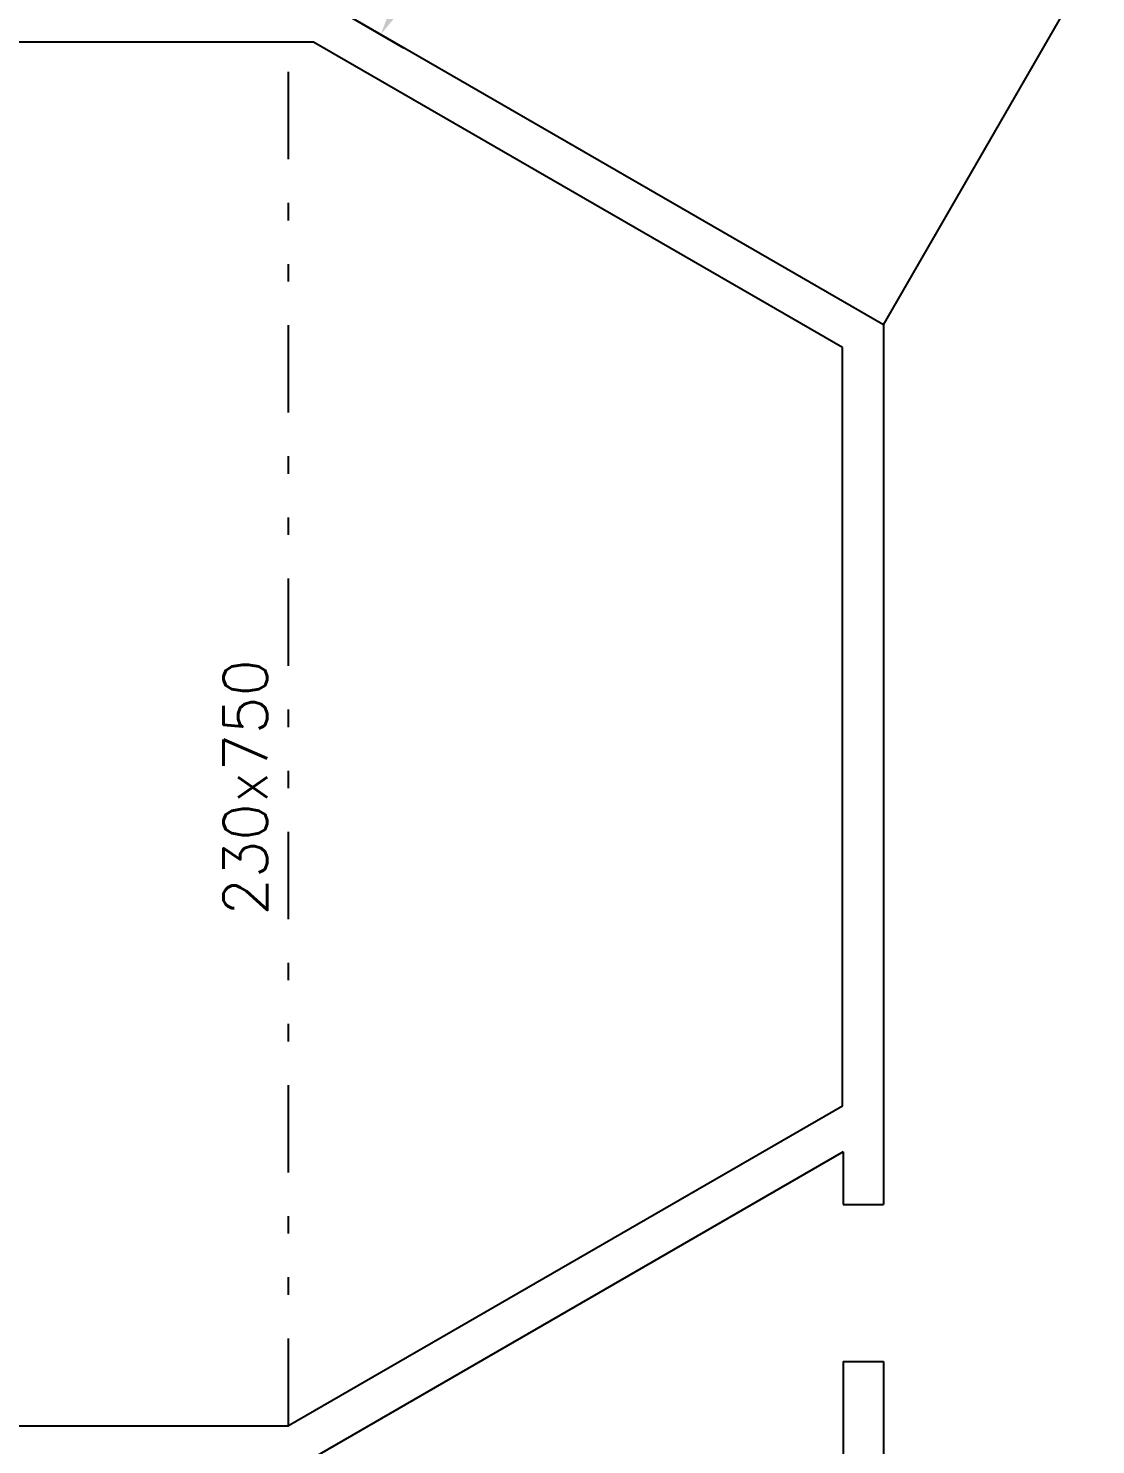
# Model space of a CAD drawing. Extents: x 8365 to 8547, y -347 to -272.
# Drawn here: x 8482.95 to 8489.06, y -311.44 to -303.33 of the extents above; entities that cross this region are included whole.
import ezdxf

# ---------------------------------------------------------------- set-up
doc = ezdxf.new("R2010")
doc.units = 0
doc.linetypes.add('DIVIDE', pattern=[1.25, 0.5, -0.25, 0, -0.25, 0, -0.25])
doc.layers.get('DEFPOINTS').update_dxf_attribs({"linetype": 'CONTINUOUS'})
doc.layers.add('1', color=7, linetype='CONTINUOUS')
doc.styles.add('ROMANS', font='ROMANS')
doc.dimstyles.get("Standard").update_dxf_attribs({"dimtxt": 2.5, "dimasz": 2.5, "dimexe": 1.25, "dimexo": 0.625, "dimtad": 1, "dimcen": 2.5, "dimazin": 3, "dimtfac": 1, "dimtmove": 0, "dimatfit": 3})

# ---------------------------------------------------------------- blocks, each defined once
blk = doc.blocks.new('*D64')
at = {"layer": '1', "color": 0, "linetype": 'CONTINUOUS'}
for p, q in [((8485.9845, -301.1448), (8486.3155, -301.3359)), ((8486.0356, -301.5207), (8485.1206, -303.1056)), ((8484.7695, -303.2492), (8485.1005, -303.4404))]:
    blk.add_line(p, q, dxfattribs=at)
for points in [[(8486.0789, -301.5457), (8485.9923, -301.4957), (8486.1856, -301.2609)], [(8485.1639, -303.1306), (8485.0773, -303.0806), (8484.9706, -303.3654)]]:
    blk.add_solid(points, dxfattribs=at)
at = {"layer": 'DEFPOINTS', "color": 0, "linetype": 'CONTINUOUS'}
for p in [(8485.8546, -301.0698), (8484.6396, -303.1742), (8484.9706, -303.3654)]:
    blk.add_point(p, dxfattribs=at)
at = {"layer": '1', "color": 7, "linetype": 'CONTINUOUS', "style": 'ROMANS'}
blk.add_text('2430', height=0.3, rotation=240, dxfattribs=at).set_placement((8485.9937, -301.8933))

msp = doc.modelspace()

# ---------------------------------------------------------------- linework, layer by layer
at = {"layer": '1', "color": 1, "linetype": 'CONTINUOUS'}
for p, q in [((8487.8477, -305.0264), (8489.0627, -302.922)), ((8487.8477, -305.0264), (8484.6396, -303.1742)), ((8484.5866, -303.4092), (8478.4437, -303.4092)), ((8487.6127, -305.1563), (8484.5866, -303.4092)), ((8487.8477, -305.0264), (8487.8477, -309.6276)), ((8487.6127, -309.4992), (8487.6127, -305.1563)), ((8487.6127, -309.4992), (8484.443, -311.3292)), ((8487.8477, -309.6292), (8487.8477, -310.0619)), ((8487.6177, -309.7619), (8484.496, -311.5642)), ((8487.6177, -309.7619), (8487.6177, -310.0619)), ((8487.6177, -310.0619), (8487.8477, -310.0619)), ((8487.6177, -310.9619), (8487.8477, -310.9619)), ((8487.6177, -310.9619), (8487.6177, -314.6387)), ((8487.8477, -310.9619), (8487.8477, -316.9037)), ((8478.5873, -311.3292), (8484.443, -311.3292))]:
    msp.add_line(p, q, dxfattribs=at)
at = {"layer": '1', "color": 5, "linetype": 'DIVIDE'}
msp.add_line((8484.443, -311.3292), (8484.443, -303.367), dxfattribs=at)

# ---------------------------------------------------------------- texts
at = {"layer": '1', "color": 6, "linetype": 'CONTINUOUS', "style": 'ROMANS'}
msp.add_text('230x750', height=0.25, rotation=90, dxfattribs=at).set_placement((8484.3215, -308.4087))

# ---------------------------------------------------------------- dimensions: what is measured, and where the dimension line sits
at = {"layer": '1', "color": 7, "linetype": 'CONTINUOUS'}
dim = msp.add_linear_dim(base=(8484.9706, -303.3654), p1=(8485.8546, -301.0698), p2=(8484.6396, -303.1742), angle=240, dimstyle='Standard', dxfattribs=at)
dim.commit()
dim.dimension.update_dxf_attribs({"geometry": '*D64', "text_midpoint": (8485.5781, -302.3132), "dimtype": 161})

doc.saveas('drawing.dxf')
